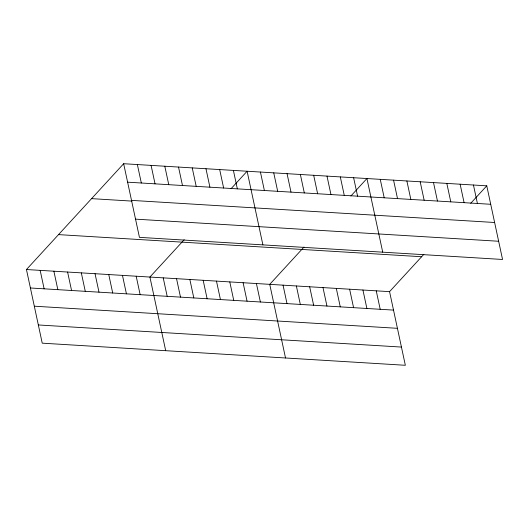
<?xml version="1.0" encoding="UTF-8"?>
<svg xmlns="http://www.w3.org/2000/svg" width="529" height="529" viewBox="0 0 529 529"><rect width="100%" height="100%" fill="white"/><g stroke="black" fill="none" stroke-linecap="round" stroke-linejoin="round"><path stroke-width="0.79" d="M423.841 254.33L389.562 291.644L405.346 365.281L42.234 343.169L26.45 269.532L123.654 163.719L486.766 185.831L502.55 259.468L139.438 237.356L123.654 163.719M184.191 239.736L149.905 277.051L165.696 350.687M231.074 188.694L247.109 171.237L262.893 244.874M304.016 247.03L269.737 284.351L285.521 357.981M350.899 195.994L366.934 178.531L382.725 252.168M470.724 203.288L486.766 185.831M127.608 182.174L490.72 204.287M131.509 200.385L494.622 222.497M91.577 198.639L131.919 201.093M135.536 219.145L498.649 241.257M58.527 234.618L421.639 256.73M26.45 269.532L389.562 291.644M30.404 287.988L393.516 310.1M34.312 306.198L397.424 328.311M38.333 324.958L401.445 347.07M473.448 185.018L477.409 203.473M460.137 184.211L464.092 202.667M446.82 183.398L450.781 201.853M433.509 182.591L437.463 201.046M420.191 181.778L424.152 200.233M406.88 180.964L410.835 199.42M393.563 180.158L397.524 198.613M380.252 179.344L384.206 197.8M353.623 177.724L357.578 196.18M376.245 290.838L380.206 309.293M340.312 176.911L344.267 195.366M362.934 290.024L366.888 308.48M326.995 176.104L330.949 194.56M349.623 289.218L353.577 307.666M313.684 175.291L317.638 193.746M336.305 288.404L340.259 306.86M300.366 174.477L304.32 192.933M322.994 287.591L326.948 306.046M287.055 173.671L291.01 192.126M309.677 286.784L313.631 305.24M273.738 172.857L277.692 191.313M296.366 285.971L300.32 304.426M260.427 172.051L264.381 190.506M283.048 285.157L287.002 303.613M233.395 170.404L237.349 188.86M256.42 283.537L260.38 301.993M219.674 169.564L223.635 188.02M243.109 282.731L247.063 301.186M205.96 168.731L209.914 187.187M229.791 281.917L233.752 300.373M192.239 167.898L196.199 186.353M216.48 281.104L220.434 299.559M203.162 280.297L207.123 298.753M178.524 167.058L182.479 185.514M189.851 279.484L193.806 297.939M164.803 166.225L168.764 184.681M176.534 278.677L180.495 297.126M151.089 165.392L155.043 183.847M163.223 277.864L167.177 296.319M137.368 164.552L141.329 183.008M136.191 276.217L140.145 294.673M122.47 275.384L126.431 293.84M108.756 274.544L112.71 293M95.035 273.711L98.996 292.167M81.321 272.878L85.275 291.334M67.6 272.038L71.56 290.494M53.885 271.205L57.84 289.661M40.164 270.372L44.125 288.827"/></g></svg>
